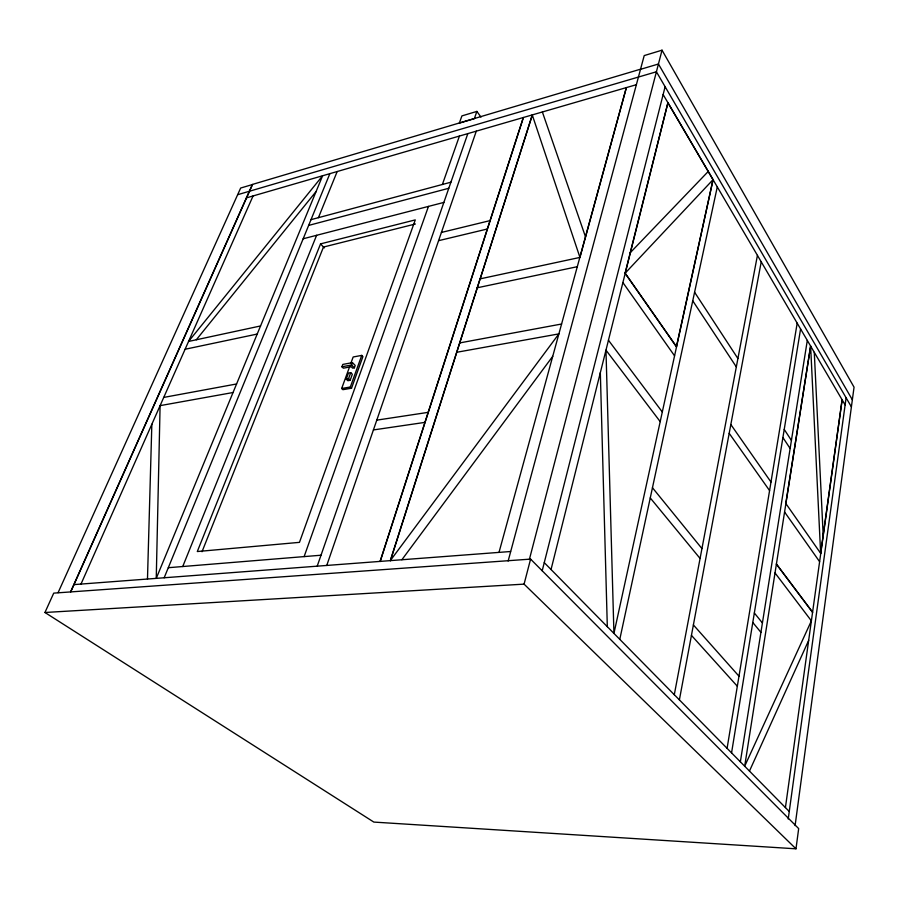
<?xml version="1.0" encoding="UTF-8"?>
<svg xmlns="http://www.w3.org/2000/svg" width="899" height="899" viewBox="0 0 899 899"><rect width="100%" height="100%" fill="white"/><g stroke="black" fill="none" stroke-linecap="round" stroke-linejoin="round"><path stroke-width="1.35" d="M147.481 579.046L151.841 424.272M795.986 848.813L798.672 828.597L530.59 559.111L53.726 593.126L44.95 612.489L373.827 822.079L795.986 848.813L524.072 584.136L44.95 612.489M795.098 825.597L854.05 387.188L662.035 50.187L644.212 55.581L508.137 561.055M788.221 819.023L846.105 397.774M785.423 807.583L842.116 399.808L820.641 553.357L810.617 346.07L785.782 503.44L820.753 553.469M810.617 346.07L744.687 766.206L811.381 620.849L775.017 572.933M740.36 761.813L807.302 340.429M731.561 752.879L800.582 328.967M727.089 748.339L797.177 323.157M679.386 699.883L761.228 261.834M674.295 694.713L757.43 255.372M619.782 639.346L717.29 186.913M625.075 273.262L713.053 179.654L676.408 346.767L625.075 273.262L667.923 102.722L713.053 179.654L613.938 633.413L605.971 350.161L660.192 421.62M551.042 569.528L667.923 102.722M542.198 570.764L665.114 86.742M524.072 584.136L530.59 559.111M529.342 559.56L662.035 50.187M499.012 552.391L626.367 87.596L579.945 257.417L480.044 278.881L390.312 560.628L558.875 333.889L456.67 352.284M480.167 278.859L532.264 114.915L579.945 257.417M390.413 560.718L532.343 115.027M380.086 561.403L523.308 117.511M380.198 561.493L523.387 117.623M326.753 565.449L476.29 131.153M476.875 111.409L474.357 118.657L459.344 123.118L461.906 115.904L476.875 111.409L480.976 117.084M317.201 566.168L467.828 133.614M442.387 184.475L459.434 136.052M304.12 556.605L428.475 206.399M349.812 366.185L341.665 388.492L342.879 389.683L351.531 388.211L362.926 356.6L361.758 355.386L353.161 356.993L350.767 363.556M354.363 367.837L355.217 365.466L352.442 362.634L342.789 364.421L341.912 366.77L343.317 368.185L351.217 366.736L352.61 368.152L354.363 367.837L351.576 365.005L341.912 366.77M350.138 380.311L352.329 374.254L350.734 372.647L348.441 373.051L346.239 379.108L347.834 380.715L350.138 380.311L348.531 378.704L346.239 379.108M341.665 388.492L350.329 387.008L361.758 355.386M351.576 365.005L352.442 362.634M348.531 378.704L350.734 372.647M202.017 551.728L323.471 247.056L415.405 223.986M320.561 243.876L197.297 551.537L299.468 542.355L415.282 219.895L320.561 243.876L324.269 247.922M182.733 566.527L316.617 235.302M318.415 217.682L337.181 171.54M164.169 577.776L329.866 173.664M80.989 584.08L253.069 195.948M70.605 591.845L252.405 184.441L640.436 69.212M70.796 591.767L252.495 184.531L240.662 188.037L58.087 592.666M749.463 771.061L808.662 640.414M401.875 559.751L552.739 356.307M196.319 339.766L316.1 191.509M630.233 252.72L708.243 171.462M640.504 69.335L658.439 64.009L852.353 399.808M237.662 194.701L656.416 71.774L851.398 406.876M246.405 197.881L636.256 84.731M311.009 219.659L450.916 182.194M308.649 225.413L448.792 188.273M303.165 238.774L443.87 202.421M441.42 232.448L490.045 220.615M438.588 240.674L487.337 229.009M260.553 325.955L188.565 341.44L322.606 175.766L156.246 578.372L160.101 405.64L233.043 392.515M185.093 349.262L257.204 334.057M477.2 287.792L577.293 266.7M163.753 397.414L236.572 383.974M459.636 342.935L561.583 324.011M376.782 420.136L428.171 412.36M373.411 429.936L424.946 422.384M168.304 567.707L321.01 555.222M73.83 584.62L510.576 551.514M350.329 387.008L351.531 388.211M544.266 562.639L789.255 811.482M691.432 635.368L737.326 686.24M693.387 624.929L738.978 676.183M650.258 497.934L700.074 558.459M752.789 622.479L760.925 632.357M652.449 487.73L701.95 548.581M754.34 612.994L762.419 622.94M608.454 340.238L662.293 411.978M776.41 564.021L812.584 612.208M776.399 564.134L812.572 612.331M622.895 282.556L674.565 355.835M729.19 433.318L769.578 490.596M784.58 512.014L819.607 561.695M625.232 273.24L676.542 346.744M730.831 424.519L770.982 482.033M692.736 300.794L736.326 366.893M782.905 437.532L790.131 448.489M694.59 292.242L737.91 358.532M784.231 429.419L791.423 440.42M663.136 94.552L845.116 404.91M542.367 111.982L585.541 236.954M814.28 352.329L823.181 535.152M600.33 372.68L607.319 626.682"/></g></svg>
